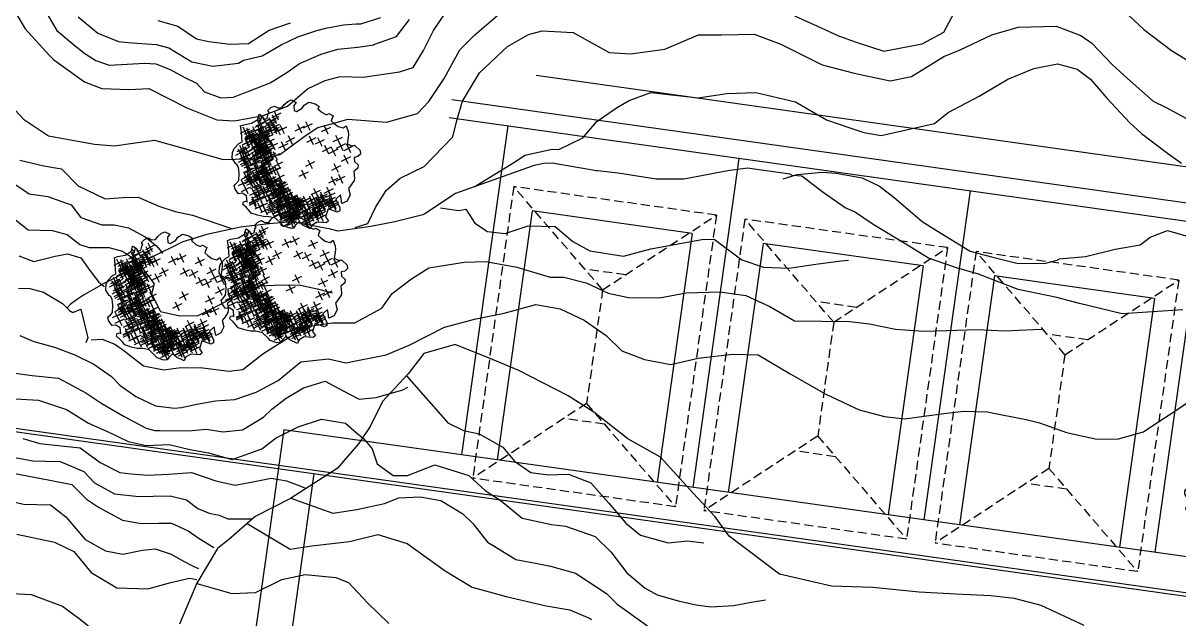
# Model space of a CAD drawing. Header units: inches. Extents: x 200 to 566, y -336 to 11.
# Drawn here: x 244.4 to 308.8, y -94.6 to -61.5 of the extents above; entities that cross this region are included whole.
import ezdxf

# ---------------------------------------------------------------- set-up
doc = ezdxf.new("R2010")
doc.units = ezdxf.units.IN
doc.header["$MEASUREMENT"] = 0
doc.linetypes.add('DASHED', pattern=[0.75, 0.5, -0.25])
doc.layers.get('0').update_dxf_attribs({"color": 31})
for name, color, linetype in [('boundary', 21, 'Continuous'), ('drain', 151, 'Continuous'), ('NEW', 7, 'Continuous'), ('retaining wall', 7, 'Continuous'), ('roof', 1, 'DASHED'), ('trees', 76, 'Continuous')]:
    doc.layers.add(name, color=color, linetype=linetype)

# ---------------------------------------------------------------- blocks, each defined once
blk = doc.blocks.new('decitree')
at = {"layer": 'boundary'}
blk.add_lwpolyline([(-4.54, 2.53), (-4.18, 2.47), (-3.98, 2.25), (-3.73, 2.5), (-3.82, 2.86), (-3.79, 3.05), (-3.98, 3.19), (-3.85, 3.55), (-3.6, 3.83), (-3.26, 3.8), (-2.93, 3.97), (-2.85, 4.33), (-2.68, 4.75), (-2.46, 5), (-1.93, 5), (-2.01, 4.66), (-1.79, 4.22), (-1.54, 4.25), (-1.21, 4.75), (-1.15, 5.08), (-0.9, 5.52), (-0.29, 5.63), (0.15, 5.58), (0.12, 5.33), (0.65, 5.19), (1.1, 5.19), (1.23, 5.38), (1.68, 5.36), (1.73, 4.86), (2.1, 4.75), (2.54, 4.66), (3.01, 4.75), (3.18, 5.05), (3.59, 4.66), (3.71, 4.44), (3.84, 4.11), (3.98, 3.61), (4.4, 3.58), (4.65, 3.75), (5.34, 3.53), (5.51, 3.25), (5.4, 2.94), (5.12, 2.72), (5.32, 2.39), (5.76, 2.25), (5.87, 1.97), (5.65, 1.53), (5.98, 0.97), (6.04, 0.78), (5.98, 0.31), (5.9, -0.11), (6.29, -0.58), (6.29, -1.22), (5.95, -1.63), (5.68, -1.25), (5.48, -0.97), (5.26, -1.52), (5.95, -2.08), (6.07, -2.33), (5.9, -2.55), (5.01, -2.63), (5.12, -3.41), (5.51, -3.63), (5.4, -3.88), (4.62, -4.19), (4.32, -4.63), (4.34, -5.02), (3.54, -5.02), (3.07, -4.91), (2.93, -5.32), (2.87, -5.63), (2.59, -5.79), (1.93, -5.85), (1.71, -5.77), (0.96, -5.52), (0.37, -5.66), (-0.1, -5.88), (-0.65, -5.99), (-1.26, -6.07), (-1.62, -5.9), (-1.93, -5.79), (-2.32, -5.68), (-2.37, -5.43), (-2.21, -5.29), (-2.07, -5.29), (-2.35, -4.82), (-2.82, -4.77), (-3.1, -4.96), (-3.57, -4.71), (-3.79, -4.49), (-3.76, -4.32), (-3.71, -4.24), (-3.62, -3.85), (-3.87, -3.24), (-4.18, -2.74), (-4.43, -2.58), (-4.57, -2.55), (-5.07, -2.24), (-5.26, -1.74), (-5.29, -1.36), (-5.09, -0.75), (-4.87, -0.47), (-5.32, 0.31), (-5.65, 0.81), (-5.43, 1.03), (-4.85, 1.45), (-4.48, 2.03), (-4.57, 2.47), (-4.54, 2.55)], dxfattribs=at)
at = {"layer": 'trees', "linetype": 'Continuous'}
for points in [[(-3.43, 3.39), (-2.74, 2.83)], [(-2.79, 3.47), (-3.37, 2.72)], [(-0.96, 3.22), (-0.26, 2.67)], [(-0.32, 3.3), (-0.9, 2.55)], [(-0.38, 3.78), (0.32, 3.22)], [(0.26, 3.86), (-0.32, 3.11)], [(1.29, 4.19), (1.98, 3.64)], [(1.93, 4.27), (1.35, 3.53)], [(2.68, 3.83), (3.37, 3.28)], [(3.32, 3.91), (2.73, 3.16)], [(3.21, 3.41), (3.9, 2.86)], [(3.84, 3.5), (3.26, 2.75)], [(3.93, 3.53), (4.62, 2.97)], [(4.57, 3.61), (3.98, 2.86)], [(-4.59, 2.23), (-4.33, 2.19), (-4.18, 2.01), (-4.26, 2.45), (-4.26, 2.46)], [(-4.59, 2.23), (-4.33, 2.19), (-4.18, 2.01), (-4.26, 2.45), (-4.26, 2.46)], [(-4.12, 2.44), (-3.43, 1.89)], [(-3.48, 2.53), (-4.07, 1.78)], [(-3.62, 2.64), (-2.93, 2.08)], [(-2.99, 2.72), (-3.57, 1.97)], [(-3.54, 2.19), (-2.85, 1.64)], [(-3.48, 2.55), (-2.79, 2)], [(-2.9, 2.28), (-3.48, 1.53)], [(-3.46, 3), (-2.76, 2.44)], [(-2.85, 2.64), (-3.43, 1.89)], [(-2.82, 3.08), (-3.4, 2.33)], [(-3.12, 2.39), (-2.43, 1.83)], [(-2.49, 2.47), (-3.07, 1.72)], [(-2.37, 2.22), (-2.96, 1.47)], [(-2.68, 2.19), (-1.99, 1.64)], [(-2.04, 2.28), (-2.62, 1.53)], [(-2.4, 2.47), (-1.71, 1.92)], [(-1.76, 2.55), (-2.35, 1.81)], [(0.49, 2.72), (1.18, 2.17)], [(1.12, 2.8), (0.54, 2.06)], [(1.26, 2.92), (1.96, 2.36)], [(1.9, 3), (1.32, 2.25)], [(2.15, 2.55), (2.84, 2)], [(2.79, 2.64), (2.21, 1.89)], [(2.79, 2.67), (3.48, 2.11)], [(3.43, 2.75), (2.84, 2)], [(4.15, 2.53), (4.84, 1.97)], [(4.79, 2.61), (4.21, 1.86)], [(-4.62, 1.22), (-3.93, 0.67)], [(-3.98, 1.31), (-4.57, 0.56)], [(-4.46, 1.92), (-3.76, 1.36)], [(-4.4, 2.06), (-3.71, 1.5)], [(-3.82, 2), (-4.4, 1.25)], [(-3.76, 2.14), (-4.35, 1.39)], [(-4.32, 1.56), (-3.62, 1)], [(-3.68, 1.64), (-4.26, 0.89)], [(-4.07, 1.81), (-3.37, 1.25)], [(-3.43, 1.89), (-4.01, 1.14)], [(-4.01, 1.14), (-3.32, 0.59)], [(-3.37, 1.22), (-3.96, 0.47)], [(-3.9, 1.36), (-3.21, 0.81)], [(-3.26, 1.45), (-3.85, 0.7)], [(-3.79, 1.39), (-3.1, 0.84)], [(-3.15, 1.47), (-3.73, 0.72)], [(-3.6, 1.2), (-2.9, 0.64)], [(-3.57, 1.67), (-2.87, 1.11)], [(-2.96, 1.28), (-3.54, 0.53)], [(-3.54, 1.25), (-2.85, 0.7)], [(-2.93, 1.75), (-3.51, 1)], [(-2.9, 1.33), (-3.48, 0.59)], [(-3.43, 2.03), (-2.74, 1.47)], [(-2.79, 2.11), (-3.37, 1.36)], [(-3.29, 1.2), (-2.6, 0.64)], [(-3.26, 1.86), (-2.57, 1.31)], [(-2.65, 1.28), (-3.23, 0.53)], [(-2.62, 1.94), (-3.21, 1.2)], [(-3.01, 2.14), (-2.32, 1.58)], [(-1.62, 1.11), (-0.93, 0.56)], [(-0.99, 1.2), (-1.57, 0.45)], [(-1.29, 1.89), (-0.6, 1.33)], [(-0.65, 1.97), (-1.24, 1.22)], [(3.68, 1.39), (4.37, 0.84)], [(4.32, 1.47), (3.73, 0.72)], [(-5.43, 0.81), (-4.73, 0.25)], [(-4.79, 0.89), (-5.37, 0.14)], [(-5.07, 0.89), (-4.37, 0.34)], [(-4.43, 0.97), (-5.01, 0.22)], [(-4.87, 0.67), (-4.18, 0.11)], [(-4.23, 0.75), (-4.82, 0)], [(-4.82, 0.56), (-4.12, 0)], [(-4.18, 0.64), (-4.76, -0.11)], [(-4.15, 0.06), (-4.73, -0.69)], [(-4.15, 0), (-4.73, -0.75)], [(-4.68, 0.59), (-3.98, 0.03)], [(-4.65, 0.5), (-3.96, -0.05)], [(-4.04, 0.67), (-4.62, -0.08)], [(-4.01, 0.59), (-4.6, -0.16)], [(-4.54, 0.78), (-3.85, 0.22)], [(-3.9, 0.86), (-4.48, 0.11)], [(-4.4, 0.03), (-3.71, -0.52)], [(-3.76, 0.11), (-4.35, -0.63)], [(-4.32, 0.45), (-3.62, -0.11)], [(-3.68, 0.53), (-4.26, -0.22)], [(-4.21, 0.45), (-3.51, -0.11)], [(-4.15, 0.53), (-3.46, -0.02)], [(-3.57, 0.53), (-4.15, -0.22)], [(-3.51, 0.61), (-4.1, -0.14)], [(-4.04, 0.89), (-3.35, 0.34)], [(-3.4, 0.97), (-3.98, 0.22)], [(-3.9, 0.03), (-3.21, -0.52)], [(-3.26, 0.11), (-3.85, -0.63)], [(-3.82, 0.45), (-3.12, -0.11)], [(-3.23, 0.03), (-3.82, -0.72)], [(-3.18, 0.53), (-3.76, -0.22)], [(-3.68, 0.53), (-2.99, -0.02)], [(-3.04, 0.61), (-3.62, -0.14)], [(-3.6, 0.97), (-2.9, 0.42)], [(-2.96, 1.06), (-3.54, 0.31)], [(-3.46, 0.34), (-2.76, -0.22)], [(-3.46, 0.09), (-2.76, -0.47)], [(-2.82, 0.42), (-3.4, -0.33)], [(-2.82, 0.17), (-3.4, -0.58)], [(-2.82, 0.03), (-3.4, -0.72)], [(-3.32, 0.7), (-2.62, 0.14)], [(-2.68, 0.78), (-3.26, 0.03)], [(-2.65, 0), (-3.23, -0.75)], [(-3.18, 0.09), (-2.49, -0.47)], [(-2.57, 0.03), (-3.15, -0.72)], [(-2.54, 0.17), (-3.12, -0.58)], [(-3.04, 0.47), (-2.35, -0.08)], [(-2.4, 0.56), (-2.99, -0.19)], [(-2.96, 0.95), (-2.26, 0.39)], [(-2.96, 0.17), (-2.26, -0.39)], [(-2.32, 1.03), (-2.9, 0.28)], [(-2.32, 0.25), (-2.9, -0.5)], [(-2.68, 0.14), (-1.99, -0.41)], [(-2.65, 0.22), (-1.96, -0.33)], [(-2.04, 0.22), (-2.62, -0.52)], [(-2.01, 0.31), (-2.6, -0.44)], [(-2.51, 0.72), (-1.82, 0.17)], [(-1.87, 0.81), (-2.46, 0.06)], [(-1.26, 0.03), (-1.85, -0.72)], [(1.35, 0.67), (2.04, 0.11)], [(1.98, 0.75), (1.4, 0)], [(3.96, 0.2), (4.65, -0.36)], [(4.59, 0.28), (4.01, -0.47)], [(4.48, 0.67), (5.18, 0.11)], [(5.12, 0.75), (4.54, 0)], [(-4.98, -0.86), (-4.29, -1.41)], [(-4.35, -0.77), (-4.93, -1.52)], [(-4.79, -0.02), (-4.1, -0.58)], [(-4.79, -0.08), (-4.1, -0.63)], [(-4.73, -0.77), (-4.04, -1.33)], [(-4.1, -0.69), (-4.68, -1.44)], [(-4.37, -0.83), (-3.68, -1.38)], [(-3.73, -0.75), (-4.32, -1.49)], [(-4.01, -0.27), (-3.32, -0.83)], [(-3.37, -0.19), (-3.96, -0.94)], [(-3.87, -0.05), (-3.18, -0.61)], [(-3.73, -0.41), (-3.04, -0.97)], [(-3.1, -0.33), (-3.68, -1.08)], [(-3.65, -0.94), (-2.96, -1.49)], [(-3.01, -0.86), (-3.6, -1.61)], [(-3.51, -0.11), (-2.82, -0.66)], [(-3.51, -0.61), (-2.82, -1.16)], [(-2.87, -0.02), (-3.46, -0.77)], [(-3.46, -0.05), (-2.76, -0.61)], [(-2.87, -0.52), (-3.46, -1.27)], [(-3.4, -0.3), (-2.71, -0.86)], [(-2.76, -0.22), (-3.35, -0.97)], [(-3.29, -0.08), (-2.6, -0.63)], [(-3.29, -1.02), (-2.6, -1.58)], [(-2.65, -0.94), (-3.23, -1.69)], [(-3.21, -0.05), (-2.51, -0.61)], [(-3.12, -0.27), (-2.43, -0.83)], [(-3.12, -0.61), (-2.43, -1.16)], [(-2.49, -0.19), (-3.07, -0.94)], [(-2.49, -0.52), (-3.07, -1.27)], [(-2.85, -0.27), (-2.15, -0.83)], [(-2.82, -0.33), (-2.12, -0.88)], [(-2.21, -0.19), (-2.79, -0.94)], [(-2.18, -0.25), (-2.76, -1)], [(-2.74, -0.11), (-2.04, -0.66)], [(-2.1, -0.02), (-2.68, -0.77)], [(-2.62, -0.22), (-1.93, -0.77)], [(-2.6, -0.8), (-1.9, -1.36)], [(-1.99, -0.14), (-2.57, -0.88)], [(-2.57, -0.72), (-1.87, -1.27)], [(-1.96, -0.72), (-2.54, -1.47)], [(-1.93, -0.63), (-2.51, -1.38)], [(-2.37, -0.83), (-1.68, -1.38)], [(-1.74, -0.75), (-2.32, -1.49)], [(-2.26, -0.16), (-1.57, -0.72)], [(-2.26, -0.88), (-1.57, -1.44)], [(-1.62, -0.08), (-2.21, -0.83)], [(-2.21, -0.72), (-1.51, -1.27)], [(-1.62, -0.8), (-2.21, -1.55)], [(-1.57, -0.63), (-2.15, -1.38)], [(-1.9, -0.05), (-1.21, -0.61)], [(-1.32, -0.63), (-0.63, -1.19)], [(-0.68, -0.55), (-1.26, -1.3)], [(1.21, -0.44), (1.9, -1)], [(1.85, -0.36), (1.26, -1.11)], [(3.98, -0.86), (4.68, -1.41)], [(4.62, -0.77), (4.04, -1.52)], [(4.93, -1.05), (4.34, -1.8)], [(-4.96, -1.22), (-4.26, -1.77)], [(-4.32, -1.13), (-4.9, -1.88)], [(-4.48, -1.38), (-3.79, -1.94)], [(-4.46, -1.69), (-3.76, -2.24)], [(-3.85, -1.3), (-4.43, -2.05)], [(-3.82, -1.61), (-4.4, -2.35)], [(-4.29, -1.25), (-3.6, -1.8)], [(-3.65, -1.16), (-4.23, -1.91)], [(-4.18, -1.83), (-3.48, -2.38)], [(-3.54, -1.74), (-4.12, -2.49)], [(-4.01, -1.91), (-3.32, -2.47)], [(-3.37, -1.83), (-3.96, -2.58)], [(-3.87, -1.49), (-3.18, -2.05)], [(-3.23, -1.41), (-3.82, -2.16)], [(-3.73, -1.94), (-3.04, -2.49)], [(-3.1, -1.86), (-3.68, -2.6)], [(-3.29, -1.52), (-2.6, -2.08)], [(-3.26, -1.36), (-2.57, -1.91)], [(-2.65, -1.44), (-3.23, -2.19)], [(-2.62, -1.27), (-3.21, -2.02)], [(-2.96, -1.94), (-2.26, -2.49)], [(-2.32, -1.86), (-2.9, -2.6)], [(-2.65, -1.91), (-1.96, -2.47)], [(-2.07, -2.1), (-2.65, -2.85)], [(-2.01, -1.83), (-2.6, -2.58)], [(-2.51, -1.19), (-1.82, -1.74)], [(-2.51, -1.41), (-1.82, -1.97)], [(-1.87, -1.11), (-2.46, -1.86)], [(-1.87, -1.33), (-2.46, -2.08)], [(-2.37, -1.66), (-1.68, -2.22)], [(-2.35, -1.83), (-1.65, -2.38)], [(-1.74, -1.58), (-2.32, -2.33)], [(-1.71, -1.74), (-2.29, -2.49)], [(-2.01, -1.66), (-1.32, -2.22)], [(-1.43, -2.13), (-2.01, -2.88)], [(-1.37, -1.58), (-1.96, -2.33)], [(-1.96, -2.08), (-1.26, -2.63)], [(-1.93, -1.61), (-1.24, -2.16)], [(-1.32, -1.99), (-1.9, -2.74)], [(-1.29, -1.52), (-1.87, -2.27)], [(-1.82, -1.99), (-1.13, -2.55)], [(-1.76, -1.41), (-1.07, -1.97)], [(-1.18, -1.91), (-1.76, -2.66)], [(-1.13, -1.33), (-1.71, -2.08)], [(-1.43, -1.33), (-0.74, -1.88)], [(-0.79, -1.25), (-1.37, -1.99)], [(-1.29, -2.13), (-0.6, -2.69)], [(-1.24, -1.16), (-0.54, -1.72)], [(-0.65, -2.05), (-1.24, -2.8)], [(-0.6, -1.08), (-1.18, -1.83)], [(-0.93, -2.1), (-0.24, -2.66)], [(-0.29, -2.02), (-0.88, -2.77)], [(-0.21, -2.13), (-0.79, -2.88)], [(-0.65, -1.66), (0.04, -2.22)], [(-0.01, -1.58), (-0.6, -2.33)], [(0.29, -2.1), (-0.29, -2.85)], [(0.43, -2.1), (-0.15, -2.85)], [(2.96, -1.49), (3.65, -2.05)], [(3.59, -1.41), (3.01, -2.16)], [(3.07, -2.08), (3.76, -2.63)], [(3.71, -1.99), (3.12, -2.74)], [(3.46, -1.86), (4.15, -2.41)], [(4.09, -1.77), (3.51, -2.52)], [(4.23, -2.13), (3.65, -2.88)], [(3.68, -1.52), (4.37, -2.08)], [(4.32, -1.44), (3.73, -2.19)], [(3.73, -1.72), (4.43, -2.27)], [(4.37, -1.63), (3.79, -2.38)], [(3.98, -1.86), (4.68, -2.41)], [(4.62, -1.77), (4.04, -2.52)], [(4.68, -2.13), (4.09, -2.88)], [(4.29, -1.13), (4.98, -1.69)], [(4.32, -1.94), (5.01, -2.49)], [(4.95, -1.86), (4.37, -2.6)], [(4.51, -1.49), (5.2, -2.05)], [(5.15, -1.41), (4.57, -2.16)], [(4.57, -1.94), (5.26, -2.49)], [(5.2, -1.86), (4.62, -2.6)], [(4.68, -1.69), (5.37, -2.24)], [(4.68, -1.77), (5.37, -2.33)], [(5.32, -1.61), (4.73, -2.35)], [(5.32, -1.69), (4.73, -2.44)], [(4.95, -1.74), (5.65, -2.3)], [(5.59, -1.66), (5.01, -2.41)], [(5.04, -1.91), (5.73, -2.47)], [(5.68, -1.83), (5.09, -2.58)], [(-3.6, -2.35), (-2.9, -2.91)], [(-2.96, -2.27), (-3.54, -3.02)], [(-3.48, -2.99), (-2.79, -3.55)], [(-3.46, -2.27), (-2.76, -2.83)], [(-2.85, -2.91), (-3.43, -3.66)], [(-2.82, -2.19), (-3.4, -2.94)], [(-3.37, -2.72), (-2.68, -3.27)], [(-2.74, -2.63), (-3.32, -3.38)], [(-3.18, -2.96), (-2.49, -3.52)], [(-2.54, -2.88), (-3.12, -3.63)], [(-3.04, -3.21), (-2.35, -3.77)], [(-2.4, -3.13), (-2.99, -3.88)], [(-2.87, -2.99), (-2.18, -3.55)], [(-2.82, -2.55), (-2.12, -3.1)], [(-2.24, -2.91), (-2.82, -3.66)], [(-2.18, -2.47), (-2.76, -3.21)], [(-2.18, -3.21), (-2.76, -3.96)], [(-2.71, -2.19), (-2.01, -2.74)], [(-2.68, -2.83), (-1.99, -3.38)], [(-2.04, -2.74), (-2.62, -3.49)], [(-2.54, -2.38), (-1.85, -2.94)], [(-1.9, -2.3), (-2.49, -3.05)], [(-2.37, -2.55), (-1.68, -3.1)], [(-2.35, -2.69), (-1.65, -3.24)], [(-1.74, -2.47), (-2.32, -3.21)], [(-1.71, -2.6), (-2.29, -3.35)], [(-2.24, -2.55), (-1.54, -3.1)], [(-1.6, -2.47), (-2.18, -3.21)], [(-2.07, -2.22), (-1.37, -2.77)], [(-1.43, -3.16), (-2.01, -3.91)], [(-1.9, -2.41), (-1.21, -2.96)], [(-1.26, -2.33), (-1.85, -3.08)], [(-1.79, -2.49), (-1.1, -3.05)], [(-1.15, -2.41), (-1.74, -3.16)], [(-1.65, -2.55), (-0.96, -3.1)], [(-1.01, -2.47), (-1.6, -3.21)], [(-1.49, -2.35), (-0.79, -2.91)], [(-0.85, -2.27), (-1.43, -3.02)], [(-1.4, -2.58), (-0.71, -3.13)], [(-0.76, -2.49), (-1.35, -3.24)], [(-1.32, -2.96), (-0.63, -3.52)], [(-0.68, -2.88), (-1.26, -3.63)], [(-1.07, -2.41), (-0.38, -2.96)], [(-1.07, -2.55), (-0.38, -3.1)], [(-0.43, -2.33), (-1.01, -3.08)], [(-0.43, -2.47), (-1.01, -3.21)], [(-0.85, -2.22), (-0.15, -2.77)], [(-0.85, -3.1), (-0.15, -3.66)], [(-0.82, -2.24), (-0.13, -2.8)], [(-0.21, -3.02), (-0.79, -3.77)], [(-0.18, -2.16), (-0.76, -2.91)], [(-0.76, -2.58), (-0.07, -3.13)], [(-0.76, -2.96), (-0.07, -3.52)], [(-0.13, -2.49), (-0.71, -3.24)], [(-0.51, -3.08), (0.18, -3.63)], [(0.12, -2.99), (-0.46, -3.74)], [(-0.35, -2.19), (0.35, -2.74)], [(-0.32, -2.58), (0.37, -3.13)], [(-0.29, -3.21), (0.4, -3.77)], [(0.32, -2.49), (-0.26, -3.24)], [(0.35, -3.13), (-0.24, -3.88)], [(-0.21, -2.19), (0.49, -2.74)], [(-0.18, -2.55), (0.51, -3.1)], [(0.46, -2.47), (-0.13, -3.21)], [(-0.04, -2.27), (0.65, -2.83)], [(-0.01, -3.05), (0.68, -3.6)], [(0.6, -2.19), (0.01, -2.94)], [(0.01, -2.66), (0.71, -3.21)], [(0.01, -3.02), (0.71, -3.58)], [(0.62, -2.96), (0.04, -3.71)], [(0.65, -2.58), (0.07, -3.33)], [(0.65, -2.94), (0.07, -3.69)], [(0.15, -2.66), (0.85, -3.21)], [(0.79, -2.58), (0.21, -3.33)], [(0.26, -2.83), (0.96, -3.38)], [(0.29, -2.88), (0.98, -3.44)], [(0.9, -2.74), (0.32, -3.49)], [(0.49, -2.63), (1.18, -3.19)], [(1.12, -2.55), (0.54, -3.3)], [(0.54, -3.16), (1.23, -3.71)], [(0.6, -3.02), (1.29, -3.58)], [(1.18, -3.08), (0.6, -3.82)], [(1.23, -2.94), (0.65, -3.69)], [(1.26, -3.21), (0.68, -3.96)], [(0.71, -2.41), (1.4, -2.96)], [(0.73, -2.77), (1.43, -3.33)], [(1.37, -2.69), (0.79, -3.44)], [(1.23, -2.8), (1.93, -3.35)], [(1.23, -2.85), (1.93, -3.41)], [(1.23, -2.91), (1.93, -3.46)], [(1.87, -2.72), (1.29, -3.46)], [(1.87, -2.77), (1.29, -3.52)], [(1.87, -2.83), (1.29, -3.58)], [(1.37, -3.13), (2.07, -3.69)], [(2.01, -3.05), (1.43, -3.8)], [(1.65, -2.88), (2.35, -3.44)], [(2.29, -2.8), (1.71, -3.55)], [(1.71, -3.08), (2.4, -3.63)], [(2.35, -2.99), (1.76, -3.74)], [(1.9, -2.8), (2.59, -3.35)], [(1.9, -2.99), (2.59, -3.55)], [(2.54, -2.72), (1.96, -3.46)], [(2.54, -2.91), (1.96, -3.66)], [(1.98, -2.99), (2.68, -3.55)], [(2.62, -2.91), (2.04, -3.66)], [(2.15, -2.99), (2.84, -3.55)], [(2.79, -2.91), (2.21, -3.66)], [(2.79, -3.19), (2.21, -3.94)], [(2.4, -2.55), (3.09, -3.1)], [(3.04, -2.47), (2.46, -3.21)], [(2.48, -3.02), (3.18, -3.58)], [(3.12, -2.94), (2.54, -3.69)], [(2.9, -2.3), (3.59, -2.85)], [(3.54, -2.22), (2.96, -2.96)], [(3.07, -3.1), (3.76, -3.66)], [(3.09, -2.52), (3.79, -3.08)], [(3.71, -3.02), (3.12, -3.77)], [(3.73, -2.44), (3.15, -3.19)], [(3.21, -2.66), (3.9, -3.21)], [(3.84, -2.58), (3.26, -3.33)], [(3.59, -2.22), (4.29, -2.77)], [(3.62, -2.63), (4.32, -3.19)], [(4.26, -2.55), (3.68, -3.3)], [(3.71, -2.24), (4.4, -2.8)], [(3.73, -2.69), (4.43, -3.24)], [(4.34, -2.16), (3.76, -2.91)], [(3.76, -3.08), (4.45, -3.63)], [(4.37, -2.6), (3.79, -3.35)], [(4.4, -2.99), (3.82, -3.74)], [(3.82, -3.19), (4.51, -3.74)], [(4.45, -3.1), (3.87, -3.85)], [(4.45, -3.21), (3.87, -3.96)], [(4.04, -2.22), (4.73, -2.77)], [(4.15, -2.85), (4.84, -3.41)], [(4.18, -2.44), (4.87, -2.99)], [(4.18, -3.13), (4.87, -3.69)], [(4.79, -2.77), (4.21, -3.52)], [(4.82, -2.35), (4.23, -3.1)], [(4.82, -3.05), (4.23, -3.8)], [(-3.48, -3.66), (-2.79, -4.21)], [(-2.85, -3.58), (-3.43, -4.32)], [(-3.01, -4.02), (-2.32, -4.57)], [(-2.37, -3.94), (-2.96, -4.68)], [(-2.82, -3.3), (-2.12, -3.85)], [(-2.35, -3.38), (-1.65, -3.94)], [(-1.71, -3.3), (-2.29, -4.05)], [(-2.18, -4.02), (-1.49, -4.57)], [(-1.54, -3.94), (-2.12, -4.68)], [(-2.07, -3.24), (-1.37, -3.8)], [(-2.07, -3.55), (-1.37, -4.1)], [(-1.43, -3.46), (-2.01, -4.21)], [(-1.9, -3.74), (-1.21, -4.3)], [(-1.26, -3.66), (-1.85, -4.41)], [(-1.82, -4.13), (-1.13, -4.68)], [(-1.18, -4.05), (-1.76, -4.8)], [(-1.65, -3.41), (-0.96, -3.96)], [(-1.01, -3.33), (-1.6, -4.07)], [(-1.49, -4.21), (-0.79, -4.77)], [(-0.85, -4.13), (-1.43, -4.88)], [(-1.4, -3.63), (-0.71, -4.19)], [(-1.37, -3.35), (-0.68, -3.91)], [(-0.76, -3.55), (-1.35, -4.3)], [(-0.74, -3.27), (-1.32, -4.02)], [(-1.1, -3.91), (-0.4, -4.46)], [(-0.46, -3.82), (-1.04, -4.57)], [(-0.71, -3.88), (-0.01, -4.43)], [(-0.6, -3.38), (0.1, -3.94)], [(-0.57, -3.85), (0.12, -4.41)], [(0.04, -3.3), (-0.54, -4.05)], [(0.07, -3.77), (-0.51, -4.52)], [(-0.26, -4.1), (0.43, -4.66)], [(0.37, -4.02), (-0.21, -4.77)], [(0.37, -4.27), (-0.21, -5.02)], [(-0.15, -3.41), (0.54, -3.96)], [(0.49, -3.33), (-0.1, -4.07)], [(0.1, -3.49), (0.79, -4.05)], [(0.15, -3.35), (0.85, -3.91)], [(0.73, -3.41), (0.15, -4.16)], [(0.21, -4.02), (0.9, -4.57)], [(0.26, -3.91), (0.96, -4.46)], [(0.85, -3.94), (0.26, -4.68)], [(0.51, -3.69), (1.21, -4.24)], [(0.54, -3.96), (1.23, -4.52)], [(1.15, -3.6), (0.57, -4.35)], [(0.57, -4.1), (1.26, -4.66)], [(1.18, -3.88), (0.6, -4.63)], [(0.62, -3.3), (1.32, -3.85)], [(1.21, -4.02), (0.62, -4.77)], [(0.9, -4.05), (1.6, -4.6)], [(0.93, -3.24), (1.62, -3.8)], [(1.54, -3.96), (0.96, -4.71)], [(1.04, -3.66), (1.73, -4.21)], [(1.1, -3.55), (1.79, -4.1)], [(1.68, -3.58), (1.1, -4.32)], [(1.73, -3.46), (1.15, -4.21)], [(1.21, -3.33), (1.9, -3.88)], [(1.85, -3.24), (1.26, -3.99)], [(1.4, -4.16), (2.1, -4.71)], [(1.43, -3.66), (2.12, -4.21)], [(2.04, -4.07), (1.46, -4.82)], [(2.07, -3.58), (1.48, -4.32)], [(2.21, -4.24), (1.62, -4.99)], [(1.68, -3.38), (2.37, -3.94)], [(1.68, -3.66), (2.37, -4.21)], [(2.32, -3.3), (1.73, -4.05)], [(2.32, -3.58), (1.73, -4.32)], [(1.9, -3.58), (2.59, -4.13)], [(2.54, -3.49), (1.96, -4.24)], [(1.98, -3.96), (2.68, -4.52)], [(2.57, -4.21), (1.98, -4.96)], [(2.62, -3.88), (2.04, -4.63)], [(2.1, -3.99), (2.79, -4.55)], [(2.12, -3.52), (2.82, -4.07)], [(2.15, -3.27), (2.84, -3.82)], [(2.73, -3.91), (2.15, -4.66)], [(2.76, -3.44), (2.18, -4.19)], [(2.23, -3.66), (2.93, -4.21)], [(2.87, -3.58), (2.29, -4.32)], [(2.32, -4.02), (3.01, -4.57)], [(2.96, -3.94), (2.37, -4.68)], [(2.4, -3.96), (3.09, -4.52)], [(3.04, -3.88), (2.46, -4.63)], [(2.73, -3.58), (3.43, -4.13)], [(3.37, -3.49), (2.79, -4.24)], [(2.82, -3.35), (3.51, -3.91)], [(3.46, -3.27), (2.87, -4.02)], [(2.93, -3.94), (3.62, -4.49)], [(3.57, -3.85), (2.98, -4.6)], [(3.09, -3.69), (3.79, -4.24)], [(3.73, -3.6), (3.15, -4.35)], [(3.26, -3.6), (3.96, -4.16)], [(3.29, -3.91), (3.98, -4.46)], [(3.29, -4.21), (3.98, -4.77)], [(3.29, -4.24), (3.98, -4.8)], [(3.9, -3.52), (3.32, -4.27)], [(3.93, -3.82), (3.34, -4.57)], [(3.93, -4.13), (3.34, -4.88)], [(3.93, -4.16), (3.34, -4.91)], [(3.59, -3.69), (4.29, -4.24)], [(3.59, -4.21), (4.29, -4.77)], [(3.65, -3.33), (4.34, -3.88)], [(4.23, -3.6), (3.65, -4.35)], [(4.23, -4.13), (3.65, -4.88)], [(4.29, -3.24), (3.71, -3.99)], [(3.82, -3.3), (4.51, -3.85)], [(3.98, -3.49), (4.68, -4.05)], [(4.62, -3.41), (4.04, -4.16)], [(4.4, -3.35), (5.09, -3.91)], [(5.04, -3.27), (4.45, -4.02)], [(-1.9, -4.66), (-1.21, -5.21)], [(-1.87, -4.71), (-1.18, -5.27)], [(-1.26, -4.57), (-1.85, -5.32)], [(-1.24, -4.63), (-1.82, -5.38)], [(-1.79, -4.85), (-1.1, -5.41)], [(-1.15, -4.77), (-1.74, -5.52)], [(-1.18, -4.93), (-0.49, -5.49)], [(-0.54, -4.85), (-1.13, -5.6)], [(-0.93, -4.68), (-0.24, -5.24)], [(-0.29, -4.6), (-0.88, -5.35)], [(-0.54, -5.02), (0.15, -5.57)], [(0.1, -4.93), (-0.49, -5.68)], [(-0.26, -4.35), (0.43, -4.91)], [(-0.01, -4.57), (0.68, -5.13)], [(0.01, -4.82), (0.71, -5.38)], [(0.62, -4.49), (0.04, -5.24)], [(0.65, -4.74), (0.07, -5.49)], [(0.57, -4.57), (1.26, -5.13)], [(0.6, -4.43), (1.29, -4.99)], [(1.21, -4.49), (0.62, -5.24)], [(1.23, -4.35), (0.65, -5.1)], [(0.79, -4.8), (1.48, -5.35)], [(1.43, -4.71), (0.85, -5.46)], [(0.85, -4.71), (1.54, -5.27)], [(1.48, -4.63), (0.9, -5.38)], [(1.32, -4.38), (2.01, -4.93)], [(1.32, -4.82), (2.01, -5.38)], [(1.96, -4.3), (1.37, -5.05)], [(1.96, -4.74), (1.37, -5.49)], [(1.57, -4.32), (2.26, -4.88)], [(1.57, -4.6), (2.26, -5.16)], [(2.21, -4.52), (1.62, -5.27)], [(1.62, -4.88), (2.32, -5.43)], [(2.26, -4.8), (1.68, -5.54)], [(1.93, -4.3), (2.62, -4.85)], [(1.93, -4.38), (2.62, -4.93)], [(1.93, -4.68), (2.62, -5.24)], [(2.57, -4.3), (1.98, -5.05)], [(2.57, -4.6), (1.98, -5.35)], [(2.12, -4.71), (2.82, -5.27)], [(2.76, -4.63), (2.18, -5.38)], [(2.18, -5.05), (2.87, -5.6)], [(2.82, -4.96), (2.23, -5.71)], [(2.51, -4.38), (3.21, -4.93)], [(3.15, -4.3), (2.57, -5.05)]]:
    blk.add_lwpolyline(points, dxfattribs=at)

msp = doc.modelspace()

# ---------------------------------------------------------------- linework, layer by layer
for points in [[(242.827, -65.03), (244.465, -66.798), (245.867, -67.73), (247.489, -68.026), (248.427, -68.198), (249.541, -68.294), (250.552, -68.136), (251.765, -67.977), (253.82, -68.55), (255.596, -69.048), (257.594, -68.987), (258.756, -68.778), (260.162, -67.73), (260.865, -67.27), (261.824, -67.011), (262.53, -66.804), (264.682, -66.97), (266.423, -66.479), (267.048, -65.816), (267.895, -64.543), (268.764, -62.939), (269.615, -62.097), (271.045, -60.872)], [(244.1, -60.988), (244.564, -61.773), (245.921, -63.263), (246.151, -63.49), (247.859, -64.725), (248.825, -65.1), (250.368, -65.143), (251.456, -65.086), (251.456, -65.086), (253.567, -66.166), (255.244, -66.843), (256.231, -66.888), (257.822, -66.601), (259.183, -66.086), (260.286, -65.116), (261.268, -64.654), (262.1, -64.421), (263.391, -64.465), (265.412, -64.175), (266.168, -63.917), (266.741, -62.975), (267.311, -61.856), (267.934, -60.939)], [(245.847, -61.055), (246.336, -61.865), (247.357, -62.722), (247.893, -63.151), (248.504, -63.528), (249.241, -63.804), (250.253, -63.748), (251.213, -63.692), (251.846, -63.714), (252.634, -64.04), (253.423, -64.467), (254.109, -64.793), (254.545, -65.273), (255.459, -65.623), (256.167, -65.569), (256.721, -65.363), (256.923, -65.286), (258.208, -64.771), (259.138, -64.208), (259.841, -63.697), (261.05, -63.183), (261.983, -62.899), (263.095, -62.792), (263.98, -62.66), (263.979, -62.635), (265.24, -62.197), (265.964, -61.254)], [(247.517, -61.097), (248.615, -62.005), (249.759, -62.481), (250.29, -62.529), (251.86, -62.648), (252.571, -62.822), (253.844, -63.602), (255.01, -63.849), (256.451, -63.689), (256.727, -63.51), (257.762, -63.277), (258.818, -62.662), (259.75, -62.226), (260.809, -61.865), (261.313, -61.735), (262.298, -61.552), (263.006, -61.498), (263.259, -61.497), (264.368, -61.135)], [(287.414, -61.039), (288.684, -61.616), (289.854, -62.168), (290.844, -62.518), (292.392, -63.018), (294.512, -62.6), (295.72, -61.96), (296.464, -60.56)], [(305.723, -60.74), (306.872, -61.799), (308.402, -62.984), (310.031, -63.965)], [(251.947, -61.302), (253.064, -61.626), (254.109, -62.331), (254.794, -62.48), (255.959, -62.626), (256.996, -62.595), (258.152, -61.853), (259.337, -61.441)], [(262.947, -72.841), (263.653, -72.609), (264.099, -71.693), (264.671, -70.776), (265.449, -70.087), (266.783, -69.446), (268.385, -67.788), (268.603, -66.873), (268.92, -65.806), (269.865, -64.228), (271.418, -62.748), (272.601, -62.082), (273.357, -61.875), (275.079, -61.967), (277.089, -63.098), (278.278, -63.168), (280.198, -62.904), (282.062, -62.108), (283.352, -62.101), (285.173, -62.066), (286.646, -62.617), (288.96, -63.772), (290.735, -64.244), (292.738, -64.665), (293.924, -64.43), (295.734, -63.305), (296.641, -62.944), (298.402, -62.098), (299.865, -61.684), (301.989, -61.622), (303.36, -62.148), (303.972, -62.576), (305.097, -63.763), (305.965, -64.544), (307.394, -65.806), (308.106, -66.157), (309.454, -66.886)], [(269.571, -70.566), (271.865, -69.165), (272.392, -68.807), (273.906, -68.469), (274.286, -68.493), (275.62, -67.851), (276.395, -66.934), (277.5, -66.167), (278.204, -65.757), (279.414, -65.319), (282.048, -65.61), (283.639, -65.373), (285.257, -65.314), (287.463, -65.835), (289.194, -66.841), (290.488, -67.29), (291.275, -67.54), (292.238, -67.712), (295.216, -67.037), (295.968, -66.424), (297.704, -65.527), (299.288, -64.58), (300.749, -63.988), (302.061, -63.728), (303.152, -64.027), (303.891, -64.581), (304.813, -65.642), (306.091, -67.005), (306.73, -67.61), (308.182, -68.694), (308.972, -69.248)], [(244.261, -69.083), (245.606, -69.406), (246.595, -69.578), (247.515, -70.512), (249.016, -71.24), (250.002, -71.159), (250.862, -71.154), (252.006, -71.656), (252.92, -71.955), (253.883, -72.153), (256.12, -72.914)], [(309.029, -77.418), (305.668, -77.637), (303.285, -77.064), (302.018, -76.741), (299.864, -76.294), (297.656, -75.442), (296.438, -75.092), (294.865, -74.542), (293.695, -73.812), (291.787, -72.679), (290.743, -71.973), (290.235, -71.747), (289.012, -70.891), (287.815, -69.983), (287.283, -69.935), (287.156, -69.859), (284.801, -69.54), (283.689, -69.672), (281.241, -70.14), (279.698, -70.147), (277.595, -69.802), (276.431, -69.68), (276.38, -69.681), (273.923, -69.261), (273.442, -69.263), (272.912, -69.392), (272.534, -69.521), (268.527, -70.935), (266.818, -72.084), (266.718, -72.136), (265.153, -72.523), (263.815, -72.783), (261.997, -73.045), (261.566, -72.921), (259.412, -72.525), (258.148, -72.632), (256.556, -72.817), (254.688, -73.232), (253.352, -73.644), (251.514, -74.54), (250.985, -74.746), (250.207, -75.333), (248.974, -75.947), (247.817, -76.613), (247.415, -76.868), (247.063, -77.123), (246.913, -77.302)], [(286.774, -70.126), (287.556, -69.894), (288.946, -69.76), (289.73, -69.806), (291.175, -70.078), (292.14, -70.529), (292.956, -71.159), (294.513, -72.496), (295.328, -72.999), (297.186, -74.156), (298.378, -74.479), (299.798, -74.827), (301.341, -74.844), (302.047, -74.663), (302.173, -74.586), (303.613, -74.452), (305.278, -74.037), (306.666, -73.801), (307.218, -73.367), (308.176, -73.007), (309.723, -73.455)], [(244.048, -70.454), (244.787, -70.958), (245.826, -71.105), (247.122, -71.58), (247.66, -72.288), (248.828, -72.688), (249.512, -72.684), (250.323, -72.857), (251.239, -73.36), (251.877, -73.864), (252.133, -74.167), (252.21, -74.294)], [(267.692, -71.75), (268.706, -71.897), (269.11, -71.819), (269.598, -72.603), (270.311, -73.056), (271.299, -73.177), (272.585, -72.739), (274.078, -72.782), (275.073, -73.614), (276.014, -74.142), (277.889, -74.436), (279.403, -74.022), (282.256, -73.5), (282.939, -73.496), (284.468, -74.629), (285.687, -75.054), (287.104, -75.098), (288.72, -74.861), (290.008, -74.701), (290.412, -74.649)], [(244.018, -72.409), (244.733, -72.963), (246.074, -73.007), (246.911, -73.231), (247.6, -73.785), (248.133, -73.96), (249.221, -73.954), (249.982, -74.153), (250.594, -74.556), (250.977, -74.884), (251.13, -74.984)], [(244.216, -74.412), (245.055, -74.738), (246.241, -74.427), (246.923, -74.296), (247.659, -74.521), (248.172, -75.229), (248.66, -75.886), (248.94, -76.113), (248.941, -76.138)], [(248.238, -79.085), (248.845, -79.056), (249.556, -79.332), (249.989, -79.634), (251.163, -80.541), (252.278, -80.763), (253.238, -80.631), (254.453, -80.65), (255.922, -80.845), (256.68, -80.74), (257.809, -79.871), (259.418, -78.848), (260.374, -78.335), (261.687, -78.151), (262.927, -78.144), (264.436, -77.324), (265.01, -76.509), (266.089, -75.691), (267.044, -75.077), (269.014, -74.762), (270.228, -74.731), (271.951, -75.051), (273.804, -75.6), (274.562, -75.596), (275.805, -75.919), (277.025, -76.496), (278.166, -76.743), (279.887, -76.76), (281.376, -76.473), (283.247, -76.412), (284.691, -76.633), (286.038, -77.234), (287.412, -78.039), (290.473, -78.073), (291.587, -78.194), (293.032, -78.491), (294.601, -78.609), (295.891, -78.577), (297.61, -78.517), (299.128, -78.585), (300.721, -78.526), (301.201, -78.498)], [(250.877, -74.827), (251.747, -75.971), (251.626, -76.479), (251.601, -76.53), (252.092, -77.517), (253.183, -77.765), (254.195, -77.734), (255.428, -77.118), (256.359, -76.631), (257.643, -76.092), (258.781, -76.035), (259.895, -76.054), (260.833, -76.252), (261.67, -76.476)], [(244.185, -76.214), (244.818, -76.236), (245.579, -76.435), (246.648, -77.064), (247.032, -77.468), (247.21, -77.568), (247.663, -77.388), (248.06, -78.984), (247.936, -79.264)], [(244.263, -78.852), (245.051, -79.178), (246.193, -79.502), (247.336, -79.927), (248.379, -80.454), (249.373, -81.134), (249.833, -81.614), (250.725, -82.243), (251.819, -82.77), (252.883, -82.892), (253.262, -82.864), (254.12, -82.682), (255.155, -82.499), (256.242, -82.417), (257.427, -82.005), (258.66, -81.364), (259.914, -80.317), (261.455, -80.156), (262.419, -80.379), (264.666, -79.936), (265.95, -79.396), (267.913, -78.397), (269.654, -77.931), (271.244, -77.618), (273.01, -77.126), (274.353, -77.373), (275.7, -78), (276.923, -78.856), (277.792, -79.714), (279.062, -80.189), (280.532, -80.46), (282.046, -80.122), (283.966, -79.884), (285.383, -79.927), (287.164, -80.983), (289.149, -82.114), (291.004, -82.992), (292.424, -83.365), (293.538, -83.486), (295.736, -83.195), (296.822, -83.062), (298.138, -83.106), (300.393, -83.551), (301.052, -83.725), (302.55, -84.249), (304.248, -84.621), (305.462, -84.614), (306.849, -84.226), (307.703, -83.638), (308.532, -83.101), (309.36, -82.539)], [(303.545, -94.999), (301.157, -93.896), (299.66, -93.498), (298.344, -93.353), (296.37, -93.262), (294.346, -93.146), (291.764, -92.881), (289.462, -92.818), (286.571, -92.148), (283.767, -90.032), (282.997, -88.946), (281.77, -87.633), (279.953, -85.639), (278.121, -84.609), (276.234, -83.122), (274.808, -82.216), (272.062, -80.81), (270.588, -80.184), (268.505, -79.357), (266.765, -79.849), (265.891, -80.995), (264.465, -82.525), (263.772, -83.924), (263.124, -84.892), (261.949, -86.268), (259.336, -87.931), (257.373, -88.931), (255.894, -90.233), (255.267, -90.718), (254.123, -92.653), (253.161, -94.941)], [(243.728, -80.911), (244.945, -81.082), (246.414, -81.226), (247.94, -82.055), (248.832, -82.634), (250.079, -83.363), (251.301, -84.016), (251.783, -84.141), (252.061, -84.139), (253.655, -84.156), (254.666, -84.074), (255.578, -84.222), (256.665, -84.115), (257.846, -83.398), (258.297, -82.964), (259.1, -82.351), (260.056, -81.762), (261.266, -81.401), (262.283, -81.928), (263.174, -82.405), (264.109, -82.299), (265.597, -81.885), (265.874, -81.731)], [(265.798, -81.095), (268.095, -83.724), (268.985, -84.15), (269.847, -84.323), (271.17, -85.077), (271.811, -85.86), (272.728, -86.489), (273.69, -86.611), (274.828, -86.58), (276.073, -87.055), (277.071, -88.191), (278.018, -89.302), (278.835, -89.983), (280.382, -90.406), (281.443, -90.299), (282.355, -90.395)], [(244.022, -82.381), (245.313, -82.45), (246.862, -82.974), (248.084, -83.729), (249.228, -84.23), (250.296, -84.758), (251.311, -84.98), (252.575, -84.923), (253.742, -85.196), (254.781, -85.393), (256.1, -85.767), (257.739, -85.174), (258.542, -84.561), (259.775, -83.946), (261.06, -83.507), (262.403, -83.729), (263.016, -84.283), (263.425, -84.611), (263.886, -85.167), (264.173, -86.002), (265.065, -86.657), (265.849, -86.653), (267.386, -86.061), (269.264, -86.66), (270.183, -87.492), (271.075, -88.071), (272.248, -89.029), (273.871, -89.375), (274.656, -89.473), (276.306, -90.047), (277.175, -90.905), (278.072, -92.067), (279.093, -92.924), (279.754, -93.301), (280.997, -93.649), (281.935, -93.847), (282.746, -93.97), (284.035, -93.887), (284.994, -93.704), (285.802, -93.573)], [(244.425, -84.586), (245.389, -84.86), (246.403, -84.981), (247.618, -85.102), (248.74, -85.933), (249.834, -86.485), (250.467, -86.558), (251.379, -86.629), (252.542, -86.572), (253.831, -86.489), (255.177, -86.939), (256.267, -87.187), (257.252, -87.004), (258.261, -86.795), (259.123, -86.943), (259.707, -87.168), (260.139, -87.343)], [(243.981, -85.654), (244.995, -85.826), (246.513, -85.869), (247.834, -86.42), (248.423, -87.051), (249.543, -87.679), (250.885, -87.824), (251.694, -87.795), (252.63, -87.79), (253.543, -88.013), (254.181, -88.492), (254.816, -88.742), (255.374, -88.866), (255.857, -89.066), (257.228, -89.059)], [(243.99, -86.542), (245.841, -86.887), (247.159, -87.159), (247.977, -87.967), (248.64, -88.42), (249.988, -89.148), (251.027, -89.32), (251.989, -89.315), (252.722, -89.311), (253.637, -89.738), (254.249, -90.166), (255.064, -90.669)], [(243.297, -87.967), (244.463, -88.239), (245.982, -88.282), (246.824, -88.962), (247.9, -90.225), (249.045, -90.853), (250.008, -91.026), (251.094, -90.817), (251.801, -90.737), (252.69, -91.037), (253.377, -91.414), (253.962, -91.715), (254.216, -91.84)], [(259.362, -87.915), (261.697, -88.756), (263.036, -88.546), (264.575, -88.208), (265.381, -87.899), (266.57, -87.842), (267.71, -88.038), (268.932, -88.793), (269.52, -89.348), (270.314, -90.358), (270.722, -90.61), (271.893, -91.339), (272.983, -91.536), (273.819, -91.709), (275.214, -92.082), (276.946, -93.215), (277.534, -93.82), (279.42, -95.18)], [(256.929, -89.322), (259.315, -90.747), (260.527, -90.563), (262.624, -90.324), (264.214, -89.935), (265.838, -90.433), (267.953, -91.969), (269.455, -92.875), (271.358, -93.397), (273.589, -93.918), (274.907, -94.139), (276.025, -94.615), (276.101, -94.665)], [(244.102, -89.916), (246.206, -90.361), (247.274, -90.888), (248.248, -92.05), (249.674, -92.905), (251.395, -92.972), (252.681, -92.61), (253.716, -92.376), (254.121, -92.45)], [(254.12, -92.661), (256.077, -93.226), (257.392, -93.168), (258.852, -92.45), (260.164, -92.163), (261.861, -92.332), (262.572, -92.607), (263.621, -93.743), (264.822, -94.904)], [(243.15, -93.194), (244.896, -93.286), (246.649, -93.936), (247.643, -94.666), (249.531, -96.204), (250.749, -96.502), (251.281, -96.6), (251.535, -96.7)]]:
    msp.add_lwpolyline(points)
at = {"layer": 'drain'}
for points in [[(361.03, -78.765), (268.321, -65.733)], [(359.867, -79.612), (268.182, -66.723)]]:
    msp.add_lwpolyline(points, dxfattribs=at)
at = {"layer": 'retaining wall'}
for p, q in [((271.44, -67.182), (268.865, -85.501)), ((284.314, -68.991), (281.739, -87.311)), ((297.187, -70.801), (294.612, -89.121)), ((272.795, -71.916), (270.846, -85.78)), ((310.061, -72.61), (307.485, -90.93)), ((281.707, -73.169), (279.758, -87.033)), ((285.668, -73.726), (283.719, -87.589)), ((294.58, -74.979), (292.632, -88.842)), ((298.541, -75.535), (296.593, -89.399)), ((307.454, -76.788), (305.505, -90.652)), ((258.963, -84.109), (252.977, -126.691)), ((260.637, -86.566), (259.3, -96.073))]:
    msp.add_line(p, q, dxfattribs=at)
for points in [[(361.03, -76.746), (273.018, -64.374)], [(281.707, -73.169), (272.795, -71.916)], [(294.58, -74.979), (285.668, -73.726)], [(307.454, -76.788), (298.541, -75.535)], [(355.822, -99.947), (243.455, -84.151)], [(355.85, -99.749), (243.483, -83.953)], [(356.008, -97.751), (258.963, -84.109)]]:
    msp.add_lwpolyline(points, dxfattribs=at)
at = {"layer": 'roof'}
for p, q in [((271.773, -70.561), (269.49, -86.801)), ((276.722, -76.306), (271.773, -70.561)), ((276.722, -76.306), (283.062, -72.148)), ((283.062, -72.148), (280.779, -88.388)), ((284.647, -72.37), (282.364, -88.611)), ((289.595, -78.115), (284.647, -72.37)), ((289.595, -78.115), (295.936, -73.957)), ((295.936, -73.957), (293.653, -90.198)), ((297.52, -74.18), (295.237, -90.42)), ((302.469, -79.925), (297.52, -74.18)), ((302.469, -79.925), (308.809, -75.767)), ((308.809, -75.767), (306.526, -92.007)), ((276.722, -76.306), (275.831, -82.643)), ((289.595, -78.115), (288.704, -84.453)), ((302.469, -79.925), (301.578, -86.262)), ((275.831, -82.643), (269.49, -86.801)), ((275.831, -82.643), (280.779, -88.388)), ((288.704, -84.453), (282.364, -88.611)), ((288.704, -84.453), (293.653, -90.198)), ((301.578, -86.262), (295.237, -90.42)), ((301.578, -86.262), (306.526, -92.007))]:
    msp.add_line(p, q, dxfattribs=at)
for points in [[(283.062, -72.148), (271.773, -70.561)], [(295.936, -73.957), (284.647, -72.37)], [(308.809, -75.767), (297.52, -74.18)], [(277.99, -75.474), (275.732, -75.157)], [(290.863, -77.284), (288.605, -76.966)], [(303.737, -79.093), (301.479, -78.776)], [(276.821, -83.792), (274.563, -83.475)], [(289.694, -85.602), (287.436, -85.284)], [(280.779, -88.388), (269.49, -86.801)], [(302.567, -87.411), (300.31, -87.094)], [(293.653, -90.198), (282.364, -88.611)], [(306.526, -92.007), (295.237, -90.42)]]:
    msp.add_lwpolyline(points, dxfattribs=at)

# ---------------------------------------------------------------- block references
at = {"layer": 'NEW', "rotation": 334.4076369476851}
for p, xscale, yscale, zscale in [((259.411, -69.076), 0.5999999999999943, 0.6000000000000227, 0.6), ((258.685, -75.46), 0.5999999999999943, 0.6000000000000227, 0.6), ((252.378, -76.422), 0.5999999999999943, 0.6000000000000227, 0.6), ((310.804, -87.74), 0.3000000000000114, 0.2999999999999545, 0.3), ((249.811, -98.458), 0.5999999999999943, 0.6000000000000227, 0.6)]:
    msp.add_blockref('decitree', p, dxfattribs=dict(at, xscale=xscale, yscale=yscale, zscale=zscale))

doc.saveas('drawing.dxf')
